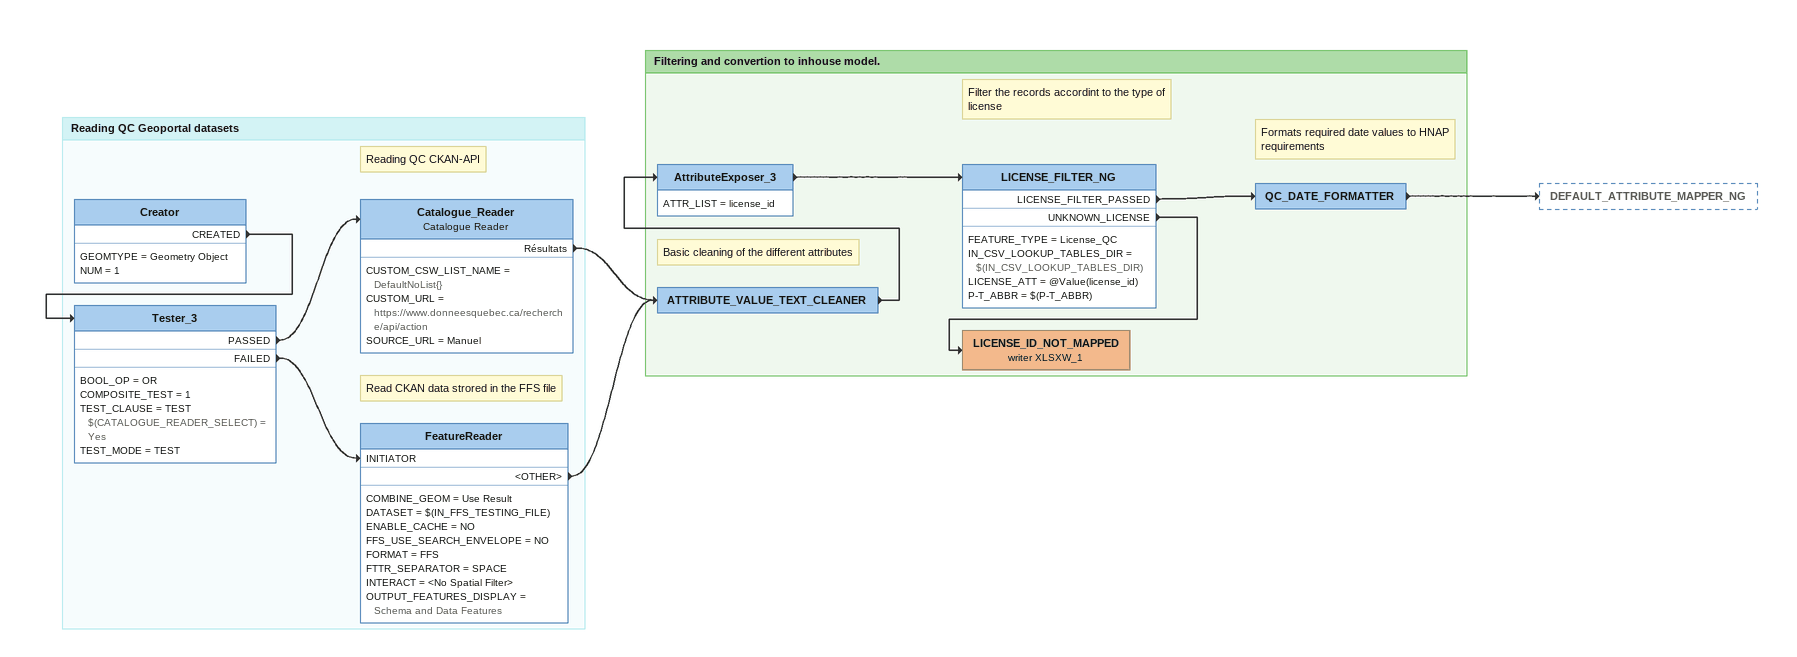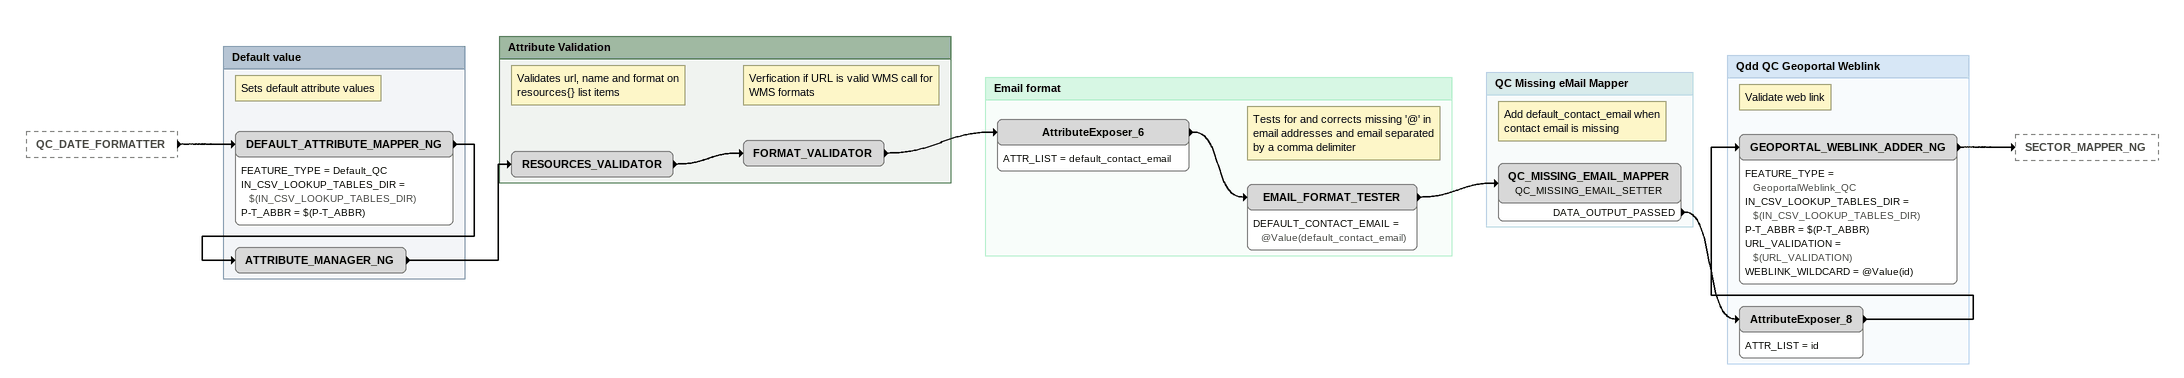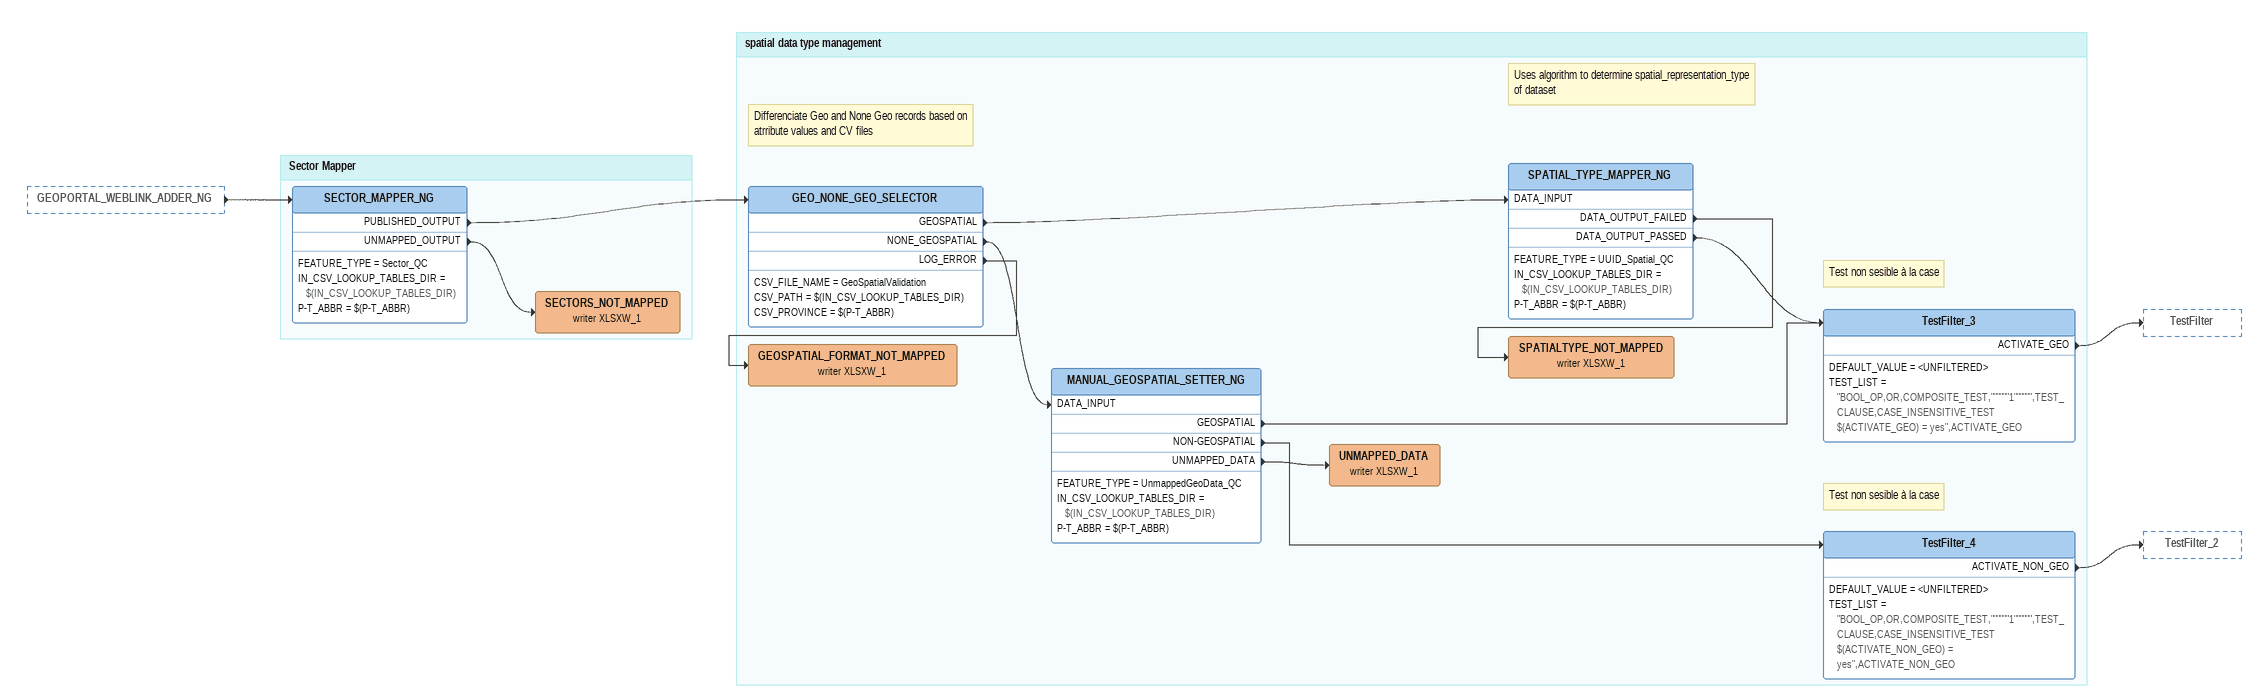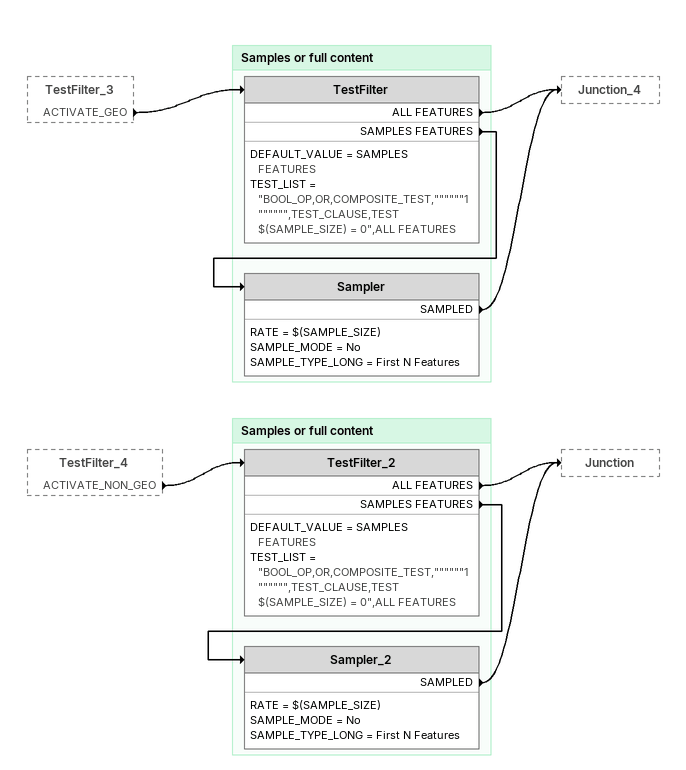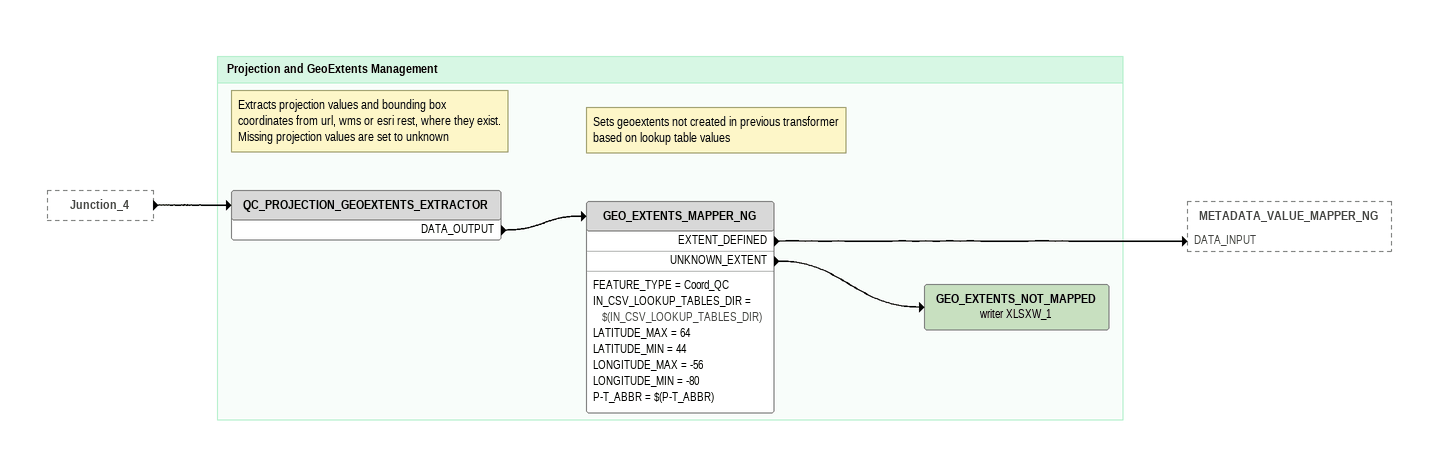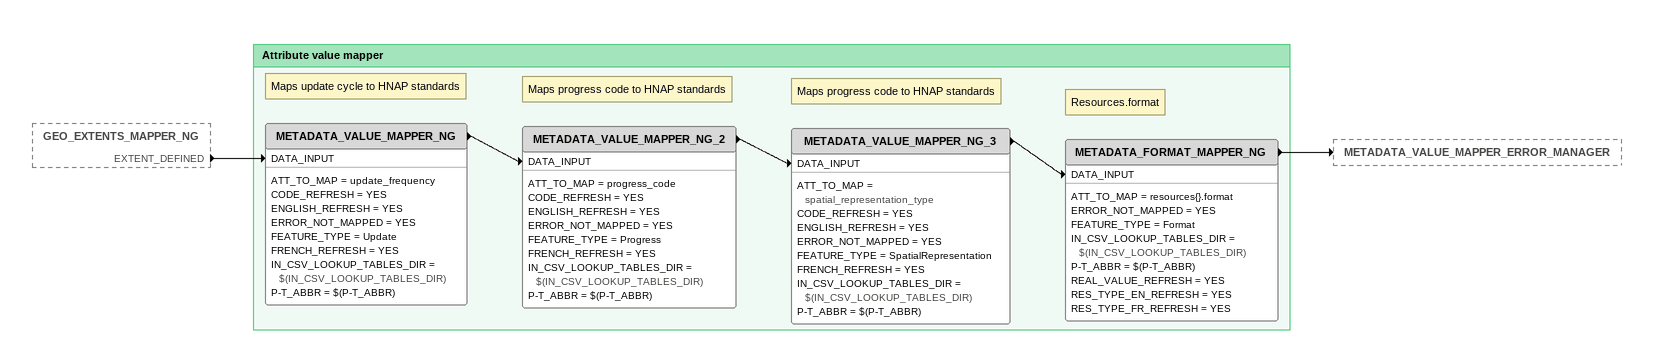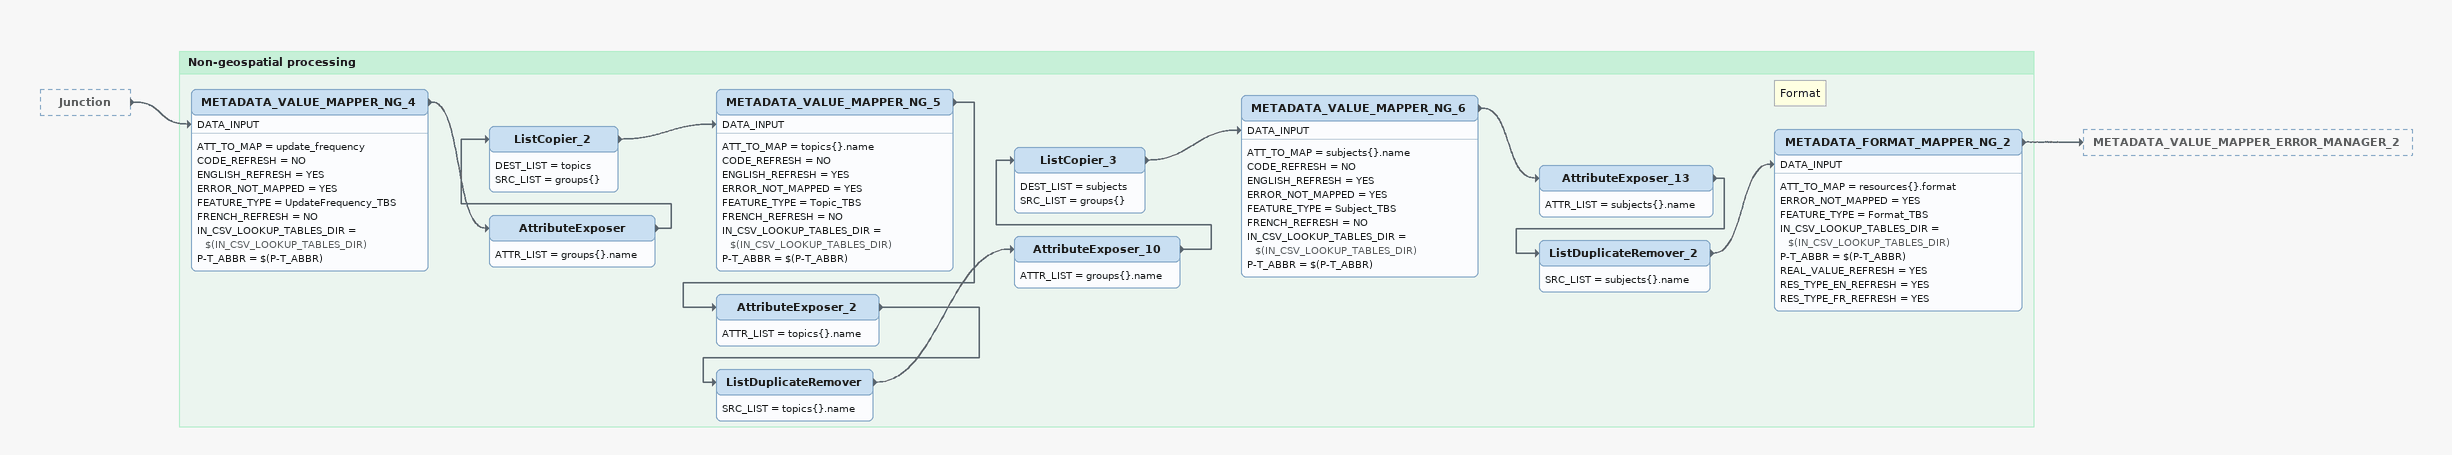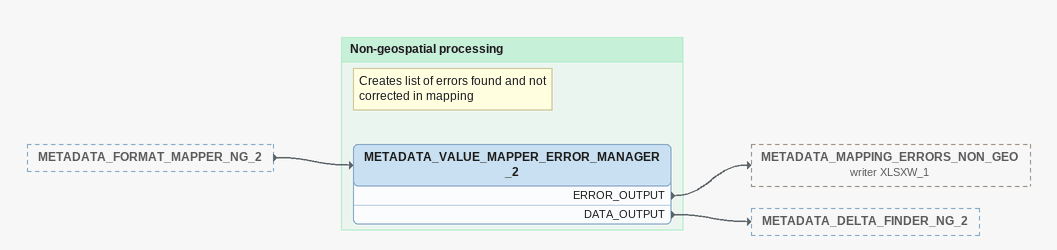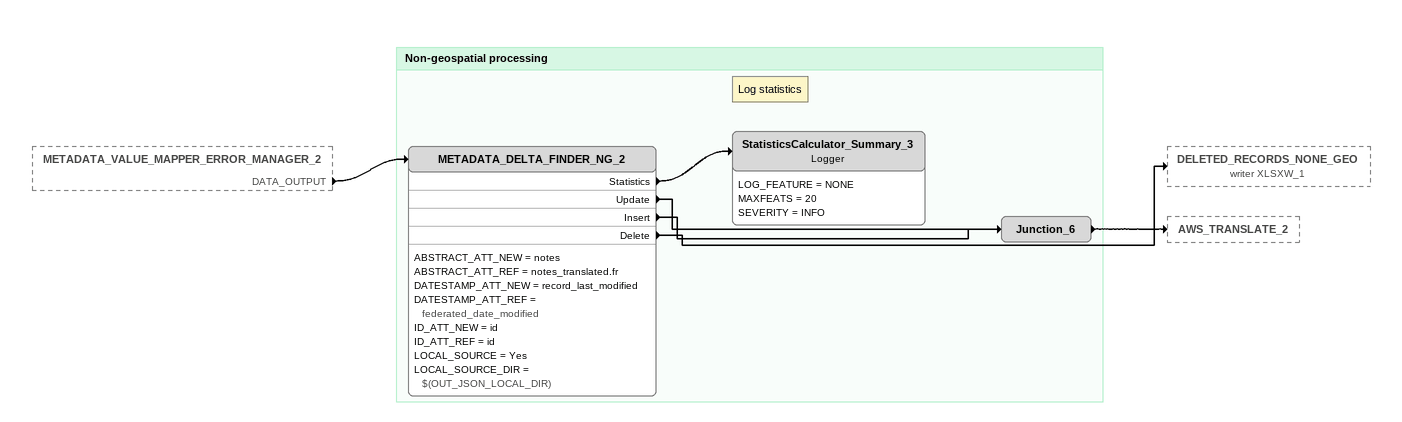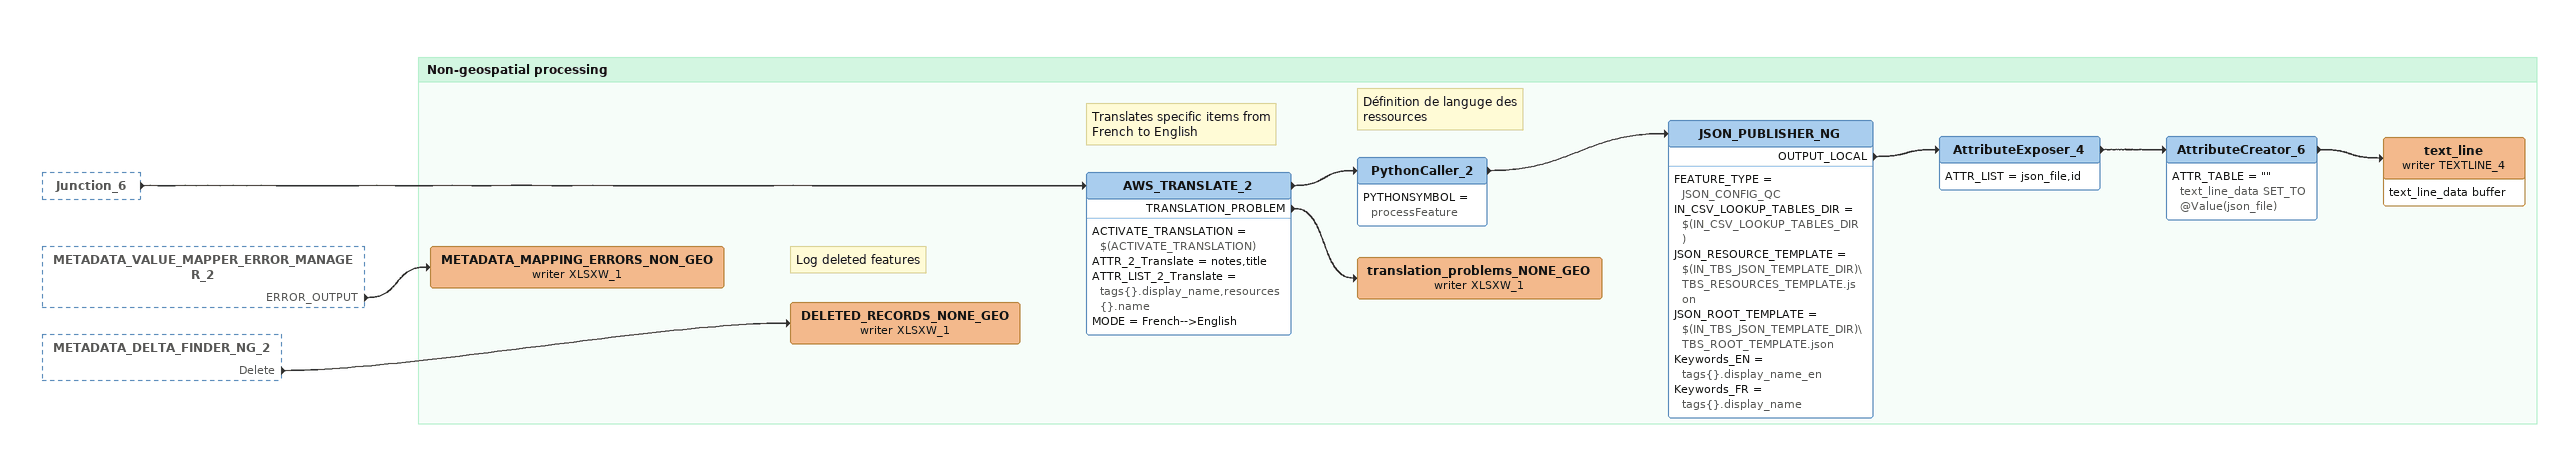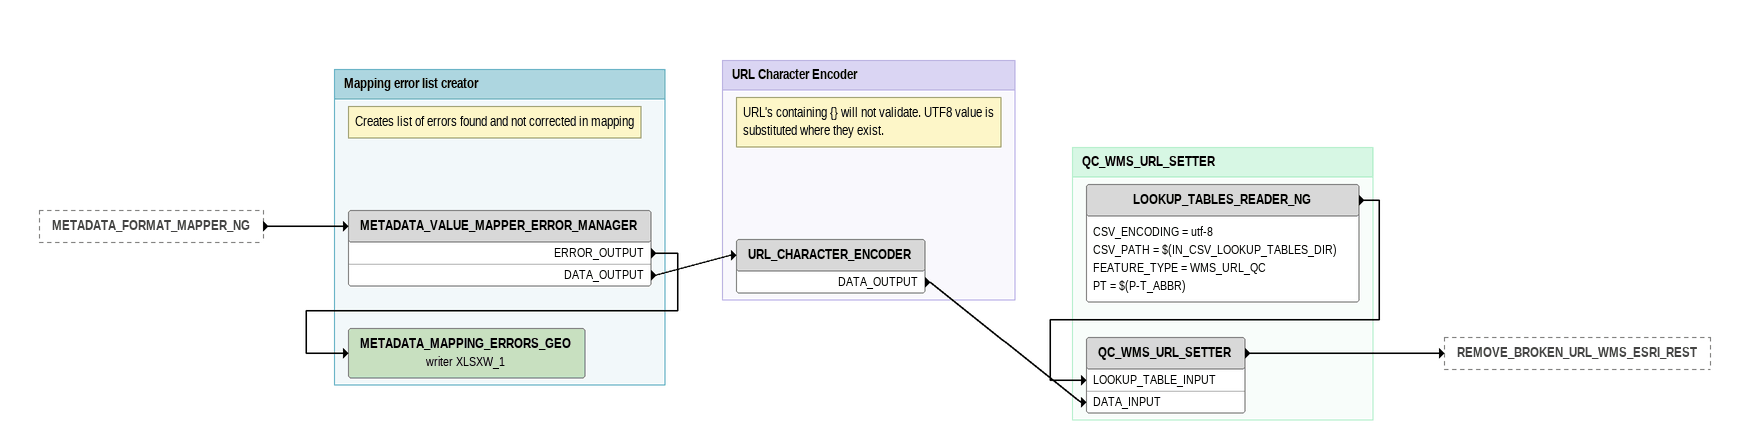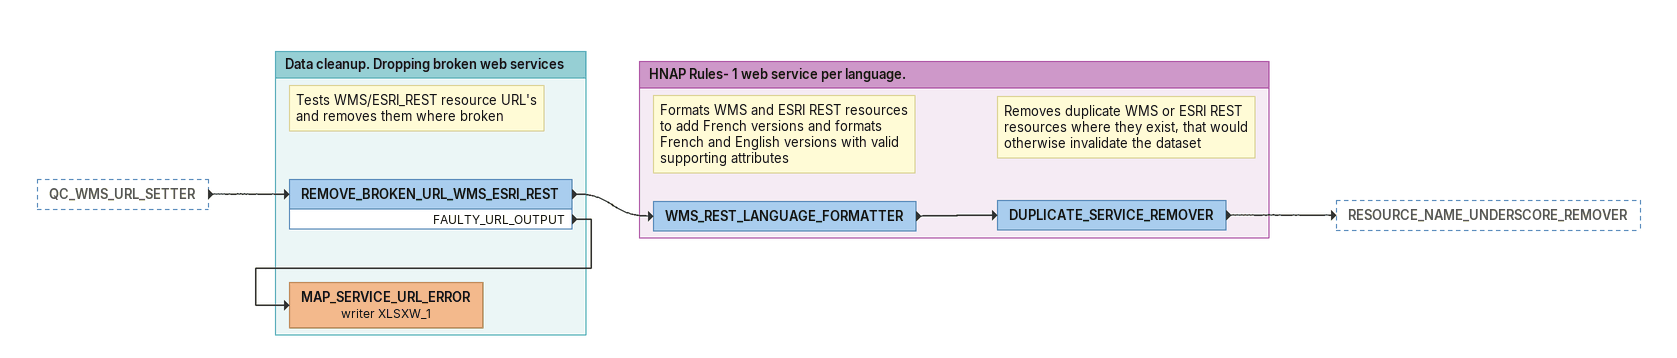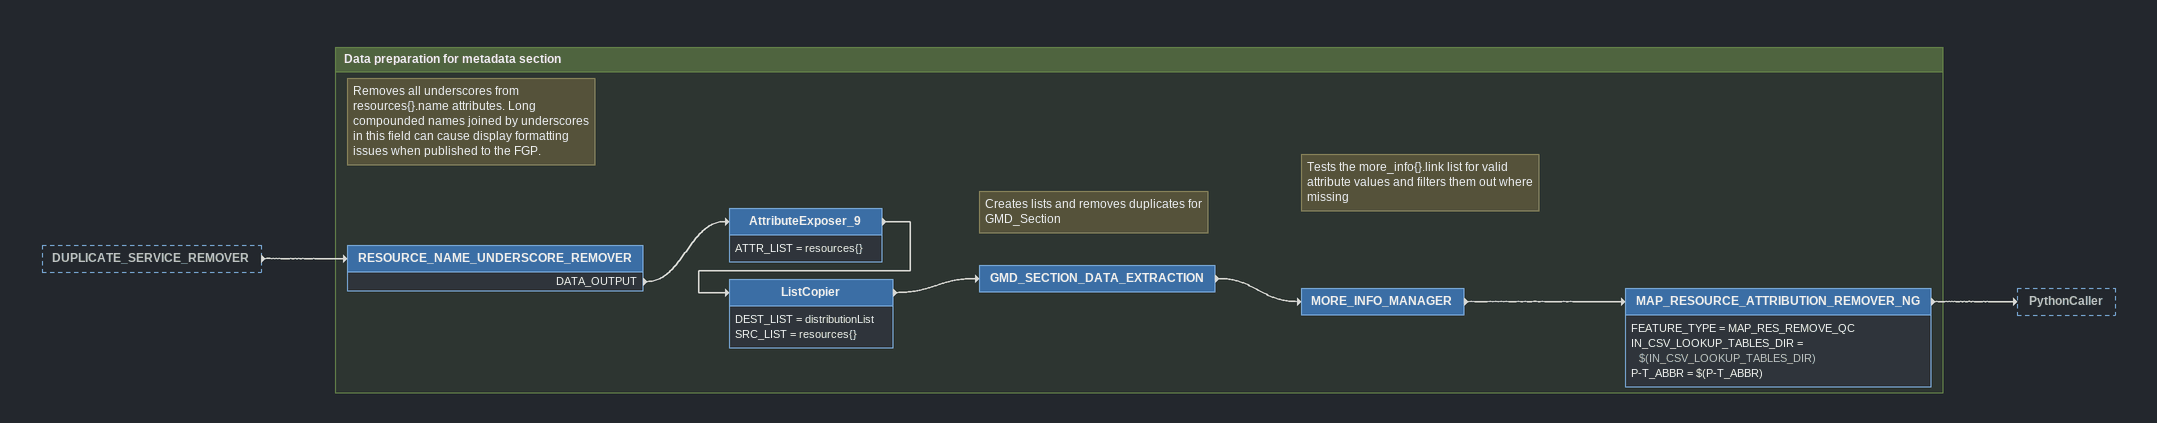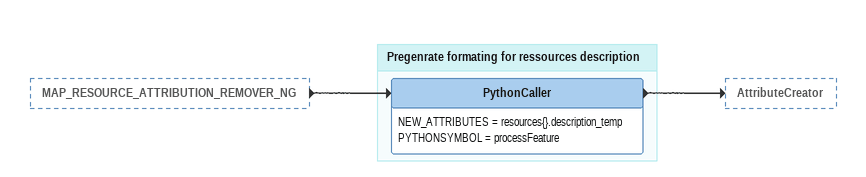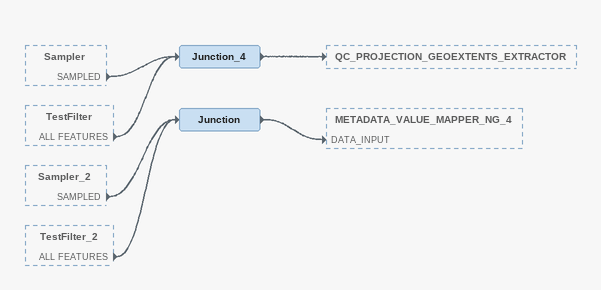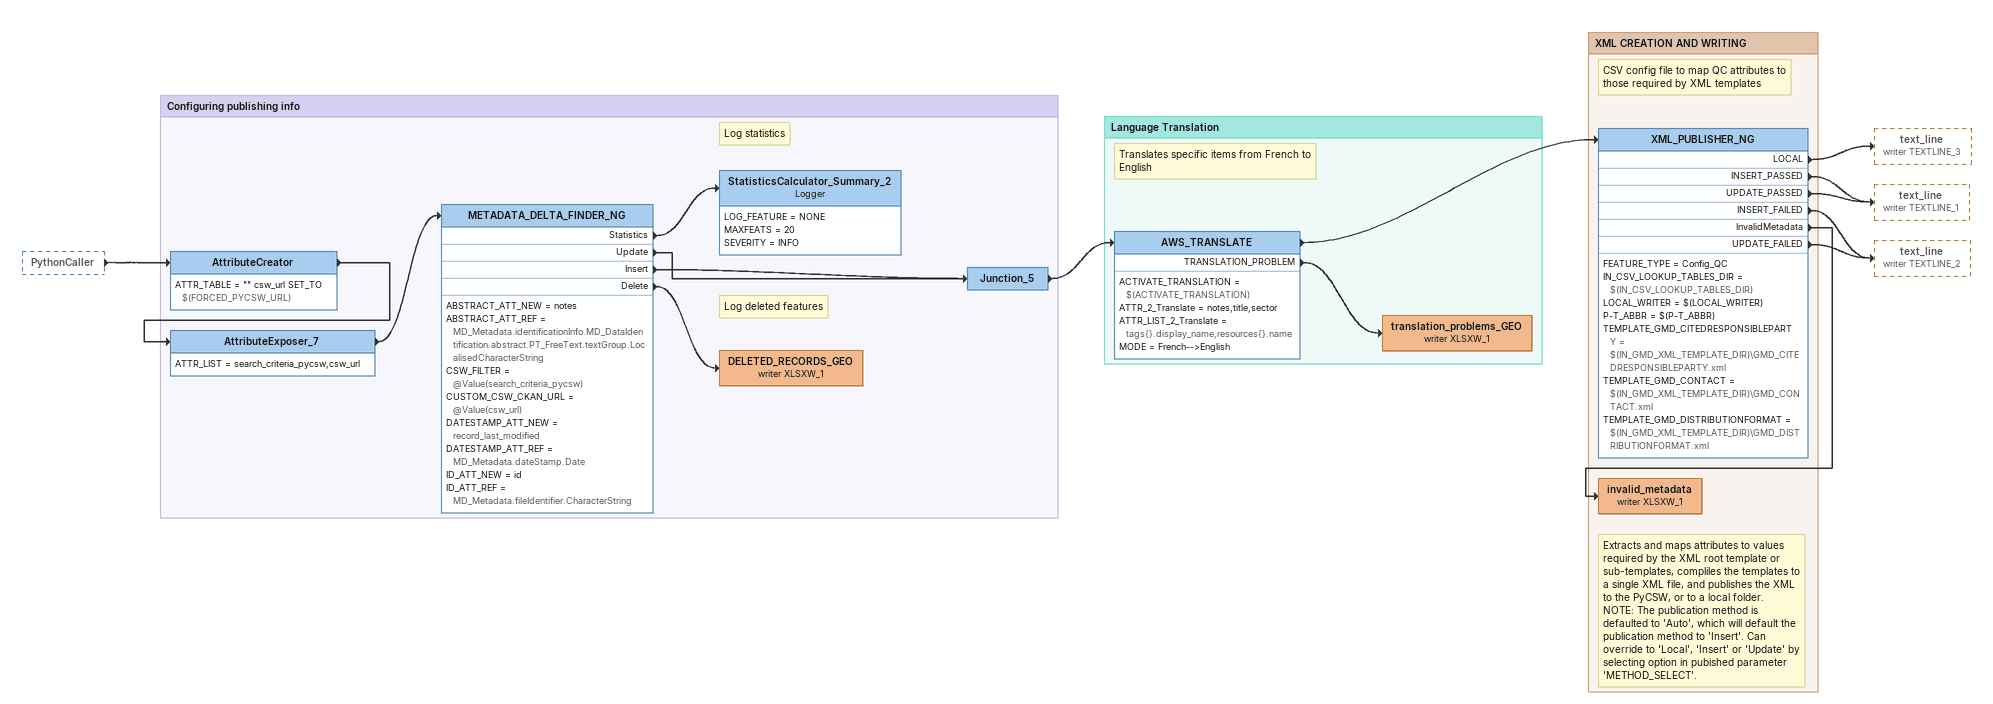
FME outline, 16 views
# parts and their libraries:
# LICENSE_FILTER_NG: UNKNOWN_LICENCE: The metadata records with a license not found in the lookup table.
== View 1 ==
Bookmark: Reading QC Geoportal datasets
Creator
    GEOMTYPE = Geometry Object
    NUM = 1
    CREATED -> Tester_3
Tester_3
    BOOL_OP = OR
    COMPOSITE_TEST = 1
    TEST_CLAUSE = TEST $(CATALOGUE_READER_SELECT) = Yes
    TEST_MODE = TEST
    PASSED -> Catalogue_Reader
    FAILED -> FeatureReader [INITIATOR]
Note: Reading QC CKAN-API
Catalogue_Reader: Catalogue Reader
    CUSTOM_CSW_LIST_NAME = DefaultNoList{}
    CUSTOM_URL = https://www.donneesquebec.ca/recherche/api/action
    SOURCE_URL = Manuel
    Résultats -> ATTRIBUTE_VALUE_TEXT_CLEANER
Note: Read CKAN data strored in the FFS file
FeatureReader
    COMBINE_GEOM = Use Result
    DATASET = $(IN_FFS_TESTING_FILE)
    ENABLE_CACHE = NO
    FFS_USE_SEARCH_ENVELOPE = NO
    FORMAT = FFS
    FTTR_SEPARATOR = SPACE
    INTERACT = <No Spatial Filter>
    OUTPUT_FEATURES_DISPLAY = Schema and Data Features
    <OTHER> -> ATTRIBUTE_VALUE_TEXT_CLEANER

Bookmark: Filtering and convertion to inhouse model.
Note: Basic cleaning of the different attributes
ATTRIBUTE_VALUE_TEXT_CLEANER
    -> AttributeExposer_3
AttributeExposer_3
    ATTR_LIST = license_id
    -> LICENSE_FILTER_NG
Note: Filter the records accordint to the type of license
LICENSE_FILTER_NG
    FEATURE_TYPE = License_QC
    IN_CSV_LOOKUP_TABLES_DIR = $(IN_CSV_LOOKUP_TABLES_DIR)
    LICENSE_ATT = @Value(license_id)
    P-T_ABBR = $(P-T_ABBR)
    LICENSE_FILTER_PASSED -> QC_DATE_FORMATTER
    UNKNOWN_LICENSE -> LICENSE_ID_NOT_MAPPED (writer XLSXW_1)
Note: Formats required date values to HNAP requirements
QC_DATE_FORMATTER
    -> DEFAULT_ATTRIBUTE_MAPPER_NG
LICENSE_ID_NOT_MAPPED (writer XLSXW_1)

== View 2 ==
QC_DATE_FORMATTER [outside]
    -> DEFAULT_ATTRIBUTE_MAPPER_NG

Bookmark: Default value
Note: Sets default attribute values
DEFAULT_ATTRIBUTE_MAPPER_NG
    FEATURE_TYPE = Default_QC
    IN_CSV_LOOKUP_TABLES_DIR = $(IN_CSV_LOOKUP_TABLES_DIR)
    P-T_ABBR = $(P-T_ABBR)
    -> ATTRIBUTE_MANAGER_NG
ATTRIBUTE_MANAGER_NG
    -> RESOURCES_VALIDATOR

Bookmark: Attribute Validation
Note: Validates url, name and format on resources{} list items
RESOURCES_VALIDATOR
    -> FORMAT_VALIDATOR
Note: Verfication if URL is valid WMS call for WMS formats
FORMAT_VALIDATOR
    -> AttributeExposer_6

Bookmark: Email format
AttributeExposer_6
    ATTR_LIST = default_contact_email
    -> EMAIL_FORMAT_TESTER
Note: Tests for and corrects missing '@' in email addresses and email separated by a comma delimiter
EMAIL_FORMAT_TESTER
    DEFAULT_CONTACT_EMAIL = @Value(default_contact_email)
    -> QC_MISSING_EMAIL_MAPPER

Bookmark: QC Missing eMail Mapper
Note: Add default_contact_email when contact email is missing
QC_MISSING_EMAIL_MAPPER: QC_MISSING_EMAIL_SETTER
    DATA_OUTPUT_PASSED -> AttributeExposer_8

Bookmark: Qdd QC Geoportal Weblink
AttributeExposer_8
    ATTR_LIST = id
    -> GEOPORTAL_WEBLINK_ADDER_NG
Note: Validate web link
GEOPORTAL_WEBLINK_ADDER_NG
    FEATURE_TYPE = GeoportalWeblink_QC
    IN_CSV_LOOKUP_TABLES_DIR = $(IN_CSV_LOOKUP_TABLES_DIR)
    P-T_ABBR = $(P-T_ABBR)
    URL_VALIDATION = $(URL_VALIDATION)
    WEBLINK_WILDCARD = @Value(id)
    -> SECTOR_MAPPER_NG

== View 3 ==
GEOPORTAL_WEBLINK_ADDER_NG [outside]
    -> SECTOR_MAPPER_NG

Bookmark: Sector Mapper
SECTOR_MAPPER_NG
    FEATURE_TYPE = Sector_QC
    IN_CSV_LOOKUP_TABLES_DIR = $(IN_CSV_LOOKUP_TABLES_DIR)
    P-T_ABBR = $(P-T_ABBR)
    PUBLISHED_OUTPUT -> GEO_NONE_GEO_SELECTOR
    UNMAPPED_OUTPUT -> SECTORS_NOT_MAPPED (writer XLSXW_1)
SECTORS_NOT_MAPPED (writer XLSXW_1)

Bookmark: spatial data type management
Note: Differenciate Geo and None Geo records based on atrribute values and CV files
GEO_NONE_GEO_SELECTOR
    CSV_FILE_NAME = GeoSpatialValidation
    CSV_PATH = $(IN_CSV_LOOKUP_TABLES_DIR)
    CSV_PROVINCE = $(P-T_ABBR)
    GEOSPATIAL -> SPATIAL_TYPE_MAPPER_NG [DATA_INPUT]
    NONE_GEOSPATIAL -> MANUAL_GEOSPATIAL_SETTER_NG [DATA_INPUT]
    LOG_ERROR -> GEOSPATIAL_FORMAT_NOT_MAPPED (writer XLSXW_1)
Note: Uses algorithm to determine spatial_representation_type of dataset
SPATIAL_TYPE_MAPPER_NG
    FEATURE_TYPE = UUID_Spatial_QC
    IN_CSV_LOOKUP_TABLES_DIR = $(IN_CSV_LOOKUP_TABLES_DIR)
    P-T_ABBR = $(P-T_ABBR)
    DATA_OUTPUT_FAILED -> SPATIALTYPE_NOT_MAPPED (writer XLSXW_1)
    DATA_OUTPUT_PASSED -> TestFilter_3
SPATIALTYPE_NOT_MAPPED (writer XLSXW_1)
GEOSPATIAL_FORMAT_NOT_MAPPED (writer XLSXW_1)
MANUAL_GEOSPATIAL_SETTER_NG
    FEATURE_TYPE = UnmappedGeoData_QC
    IN_CSV_LOOKUP_TABLES_DIR = $(IN_CSV_LOOKUP_TABLES_DIR)
    P-T_ABBR = $(P-T_ABBR)
    GEOSPATIAL -> TestFilter_3
    NON-GEOSPATIAL -> TestFilter_4
    UNMAPPED_DATA -> UNMAPPED_DATA (writer XLSXW_1)
Note: Test non sesible à la case
TestFilter_3
    DEFAULT_VALUE = <UNFILTERED>
    TEST_LIST = "BOOL_OP,OR,COMPOSITE_TEST,""""""1"""""",TEST_CLAUSE,CASE_INSENSITIVE_TEST $(ACTIVATE_GEO) = yes",ACTIVATE_GEO
    ACTIVATE_GEO -> TestFilter
UNMAPPED_DATA (writer XLSXW_1)
Note: Test non sesible à la case
TestFilter_4
    DEFAULT_VALUE = <UNFILTERED>
    TEST_LIST = "BOOL_OP,OR,COMPOSITE_TEST,""""""1"""""",TEST_CLAUSE,CASE_INSENSITIVE_TEST $(ACTIVATE_NON_GEO) = yes",ACTIVATE_NON_GEO
    ACTIVATE_NON_GEO -> TestFilter_2

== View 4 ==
TestFilter_3 [outside]
    ACTIVATE_GEO -> TestFilter
TestFilter_4 [outside]
    ACTIVATE_NON_GEO -> TestFilter_2

Bookmark: Samples or full content
TestFilter
    DEFAULT_VALUE = SAMPLES FEATURES
    TEST_LIST = "BOOL_OP,OR,COMPOSITE_TEST,""""""1"""""",TEST_CLAUSE,TEST $(SAMPLE_SIZE) = 0",ALL FEATURES
    ALL FEATURES -> Junction_4
    SAMPLES FEATURES -> Sampler
Sampler
    RATE = $(SAMPLE_SIZE)
    SAMPLE_MODE = No
    SAMPLE_TYPE_LONG = First N Features
    SAMPLED -> Junction_4

Bookmark: Samples or full content
TestFilter_2
    DEFAULT_VALUE = SAMPLES FEATURES
    TEST_LIST = "BOOL_OP,OR,COMPOSITE_TEST,""""""1"""""",TEST_CLAUSE,TEST $(SAMPLE_SIZE) = 0",ALL FEATURES
    ALL FEATURES -> Junction
    SAMPLES FEATURES -> Sampler_2
Sampler_2
    RATE = $(SAMPLE_SIZE)
    SAMPLE_MODE = No
    SAMPLE_TYPE_LONG = First N Features
    SAMPLED -> Junction

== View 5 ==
Junction_4 [outside]
    -> QC_PROJECTION_GEOEXTENTS_EXTRACTOR

Bookmark: Projection and GeoExtents Management
Note: Extracts projection values and bounding box coordinates from url, wms or esri rest, where they exist. Missing projection values are set to unknown
QC_PROJECTION_GEOEXTENTS_EXTRACTOR
    DATA_OUTPUT -> GEO_EXTENTS_MAPPER_NG
Note: Sets geoextents not created in previous transformer based on lookup table values
GEO_EXTENTS_MAPPER_NG
    FEATURE_TYPE = Coord_QC
    IN_CSV_LOOKUP_TABLES_DIR = $(IN_CSV_LOOKUP_TABLES_DIR)
    LATITUDE_MAX = 64
    LATITUDE_MIN = 44
    LONGITUDE_MAX = -56
    LONGITUDE_MIN = -80
    P-T_ABBR = $(P-T_ABBR)
    EXTENT_DEFINED -> METADATA_VALUE_MAPPER_NG [DATA_INPUT]
    UNKNOWN_EXTENT -> GEO_EXTENTS_NOT_MAPPED (writer XLSXW_1)
GEO_EXTENTS_NOT_MAPPED (writer XLSXW_1)

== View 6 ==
GEO_EXTENTS_MAPPER_NG [outside]
    EXTENT_DEFINED -> METADATA_VALUE_MAPPER_NG [DATA_INPUT]

Bookmark: Attribute value mapper
Note: Maps update cycle to HNAP standards
METADATA_VALUE_MAPPER_NG
    ATT_TO_MAP = update_frequency
    CODE_REFRESH = YES
    ENGLISH_REFRESH = YES
    ERROR_NOT_MAPPED = YES
    FEATURE_TYPE = Update
    FRENCH_REFRESH = YES
    IN_CSV_LOOKUP_TABLES_DIR = $(IN_CSV_LOOKUP_TABLES_DIR)
    P-T_ABBR = $(P-T_ABBR)
    -> METADATA_VALUE_MAPPER_NG_2 [DATA_INPUT]
Note: Maps progress code to HNAP standards
METADATA_VALUE_MAPPER_NG_2
    ATT_TO_MAP = progress_code
    CODE_REFRESH = YES
    ENGLISH_REFRESH = YES
    ERROR_NOT_MAPPED = YES
    FEATURE_TYPE = Progress
    FRENCH_REFRESH = YES
    IN_CSV_LOOKUP_TABLES_DIR = $(IN_CSV_LOOKUP_TABLES_DIR)
    P-T_ABBR = $(P-T_ABBR)
    -> METADATA_VALUE_MAPPER_NG_3 [DATA_INPUT]
Note: Maps progress code to HNAP standards
METADATA_VALUE_MAPPER_NG_3
    ATT_TO_MAP = spatial_representation_type
    CODE_REFRESH = YES
    ENGLISH_REFRESH = YES
    ERROR_NOT_MAPPED = YES
    FEATURE_TYPE = SpatialRepresentation
    FRENCH_REFRESH = YES
    IN_CSV_LOOKUP_TABLES_DIR = $(IN_CSV_LOOKUP_TABLES_DIR)
    P-T_ABBR = $(P-T_ABBR)
    -> METADATA_FORMAT_MAPPER_NG [DATA_INPUT]
Note: Resources.format
METADATA_FORMAT_MAPPER_NG
    ATT_TO_MAP = resources{}.format
    ERROR_NOT_MAPPED = YES
    FEATURE_TYPE = Format
    IN_CSV_LOOKUP_TABLES_DIR = $(IN_CSV_LOOKUP_TABLES_DIR)
    P-T_ABBR = $(P-T_ABBR)
    REAL_VALUE_REFRESH = YES
    RES_TYPE_EN_REFRESH = YES
    RES_TYPE_FR_REFRESH = YES
    -> METADATA_VALUE_MAPPER_ERROR_MANAGER

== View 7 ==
Junction [outside]
    -> METADATA_VALUE_MAPPER_NG_4 [DATA_INPUT]

Bookmark: Non-geospatial processing
METADATA_VALUE_MAPPER_NG_4
    ATT_TO_MAP = update_frequency
    CODE_REFRESH = NO
    ENGLISH_REFRESH = YES
    ERROR_NOT_MAPPED = YES
    FEATURE_TYPE = UpdateFrequency_TBS
    FRENCH_REFRESH = NO
    IN_CSV_LOOKUP_TABLES_DIR = $(IN_CSV_LOOKUP_TABLES_DIR)
    P-T_ABBR = $(P-T_ABBR)
    -> AttributeExposer
AttributeExposer
    ATTR_LIST = groups{}.name
    -> ListCopier_2
ListCopier_2
    DEST_LIST = topics
    SRC_LIST = groups{}
    -> METADATA_VALUE_MAPPER_NG_5 [DATA_INPUT]
METADATA_VALUE_MAPPER_NG_5
    ATT_TO_MAP = topics{}.name
    CODE_REFRESH = NO
    ENGLISH_REFRESH = YES
    ERROR_NOT_MAPPED = YES
    FEATURE_TYPE = Topic_TBS
    FRENCH_REFRESH = NO
    IN_CSV_LOOKUP_TABLES_DIR = $(IN_CSV_LOOKUP_TABLES_DIR)
    P-T_ABBR = $(P-T_ABBR)
    -> AttributeExposer_2
AttributeExposer_2
    ATTR_LIST = topics{}.name
    -> ListDuplicateRemover
ListDuplicateRemover
    SRC_LIST = topics{}.name
    -> AttributeExposer_10
AttributeExposer_10
    ATTR_LIST = groups{}.name
    -> ListCopier_3
ListCopier_3
    DEST_LIST = subjects
    SRC_LIST = groups{}
    -> METADATA_VALUE_MAPPER_NG_6 [DATA_INPUT]
METADATA_VALUE_MAPPER_NG_6
    ATT_TO_MAP = subjects{}.name
    CODE_REFRESH = NO
    ENGLISH_REFRESH = YES
    ERROR_NOT_MAPPED = YES
    FEATURE_TYPE = Subject_TBS
    FRENCH_REFRESH = NO
    IN_CSV_LOOKUP_TABLES_DIR = $(IN_CSV_LOOKUP_TABLES_DIR)
    P-T_ABBR = $(P-T_ABBR)
    -> AttributeExposer_13
AttributeExposer_13
    ATTR_LIST = subjects{}.name
    -> ListDuplicateRemover_2
ListDuplicateRemover_2
    SRC_LIST = subjects{}.name
    -> METADATA_FORMAT_MAPPER_NG_2 [DATA_INPUT]
Note: Format
METADATA_FORMAT_MAPPER_NG_2
    ATT_TO_MAP = resources{}.format
    ERROR_NOT_MAPPED = YES
    FEATURE_TYPE = Format_TBS
    IN_CSV_LOOKUP_TABLES_DIR = $(IN_CSV_LOOKUP_TABLES_DIR)
    P-T_ABBR = $(P-T_ABBR)
    REAL_VALUE_REFRESH = YES
    RES_TYPE_EN_REFRESH = YES
    RES_TYPE_FR_REFRESH = YES
    -> METADATA_VALUE_MAPPER_ERROR_MANAGER_2

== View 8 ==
METADATA_FORMAT_MAPPER_NG_2 [outside]
    -> METADATA_VALUE_MAPPER_ERROR_MANAGER_2

Bookmark: Non-geospatial processing
Note: Creates list of errors found and not corrected in mapping
METADATA_VALUE_MAPPER_ERROR_MANAGER_2
    ERROR_OUTPUT -> METADATA_MAPPING_ERRORS_NON_GEO (writer XLSXW_1)
    DATA_OUTPUT -> METADATA_DELTA_FINDER_NG_2

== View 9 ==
METADATA_VALUE_MAPPER_ERROR_MANAGER_2 [outside]
    DATA_OUTPUT -> METADATA_DELTA_FINDER_NG_2

Bookmark: Non-geospatial processing
METADATA_DELTA_FINDER_NG_2
    ABSTRACT_ATT_NEW = notes
    ABSTRACT_ATT_REF = notes_translated.fr
    DATESTAMP_ATT_NEW = record_last_modified
    DATESTAMP_ATT_REF = federated_date_modified
    ID_ATT_NEW = id
    ID_ATT_REF = id
    LOCAL_SOURCE = Yes
    LOCAL_SOURCE_DIR = $(OUT_JSON_LOCAL_DIR)
    Statistics -> StatisticsCalculator_Summary_3
    Update -> Junction_6
    Insert -> Junction_6
    Delete -> DELETED_RECORDS_NONE_GEO (writer XLSXW_1)
Note: Log statistics
StatisticsCalculator_Summary_3: Logger
    LOG_FEATURE = NONE
    MAXFEATS = 20
    SEVERITY = INFO
Junction_6
    -> AWS_TRANSLATE_2

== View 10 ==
Junction_6 [outside]
    -> AWS_TRANSLATE_2
METADATA_VALUE_MAPPER_ERROR_MANAGER_2 [outside]
    ERROR_OUTPUT -> METADATA_MAPPING_ERRORS_NON_GEO (writer XLSXW_1)
METADATA_DELTA_FINDER_NG_2 [outside]
    Delete -> DELETED_RECORDS_NONE_GEO (writer XLSXW_1)

Bookmark: Non-geospatial processing
Note: Translates specific items from French to English
AWS_TRANSLATE_2
    ACTIVATE_TRANSLATION = $(ACTIVATE_TRANSLATION)
    ATTR_2_Translate = notes,title
    ATTR_LIST_2_Translate = tags{}.display_name,resources{}.name
    MODE = French-->English
    -> PythonCaller_2
    TRANSLATION_PROBLEM -> translation_problems_NONE_GEO (writer XLSXW_1)
Note: Définition de languge des ressources
PythonCaller_2
    PYTHONSYMBOL = processFeature
    -> JSON_PUBLISHER_NG
JSON_PUBLISHER_NG
    FEATURE_TYPE = JSON_CONFIG_QC
    IN_CSV_LOOKUP_TABLES_DIR = $(IN_CSV_LOOKUP_TABLES_DIR)
    JSON_RESOURCE_TEMPLATE = $(IN_TBS_JSON_TEMPLATE_DIR)\TBS_RESOURCES_TEMPLATE.json
    JSON_ROOT_TEMPLATE = $(IN_TBS_JSON_TEMPLATE_DIR)\TBS_ROOT_TEMPLATE.json
    Keywords_EN = tags{}.display_name_en
    Keywords_FR = tags{}.display_name
    OUTPUT_LOCAL -> AttributeExposer_4
AttributeExposer_4
    ATTR_LIST = json_file,id
    -> AttributeCreator_6
AttributeCreator_6
    ATTR_TABLE = "" text_line_data SET_TO @Value(json_file)
    -> text_line (writer TEXTLINE_4)
text_line (writer TEXTLINE_4)
    attributes: text_line_data buffer
translation_problems_NONE_GEO (writer XLSXW_1)
Note: Log deleted features
DELETED_RECORDS_NONE_GEO (writer XLSXW_1)
METADATA_MAPPING_ERRORS_NON_GEO (writer XLSXW_1)

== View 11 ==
METADATA_FORMAT_MAPPER_NG [outside]
    -> METADATA_VALUE_MAPPER_ERROR_MANAGER

Bookmark: Mapping error list creator
Note: Creates list of errors found and not corrected in mapping
METADATA_VALUE_MAPPER_ERROR_MANAGER
    ERROR_OUTPUT -> METADATA_MAPPING_ERRORS_GEO (writer XLSXW_1)
    DATA_OUTPUT -> URL_CHARACTER_ENCODER
METADATA_MAPPING_ERRORS_GEO (writer XLSXW_1)

Bookmark: URL Character Encoder
Note: URL's containing {} will not validate. UTF8 value is substituted where they exist.
URL_CHARACTER_ENCODER
    DATA_OUTPUT -> QC_WMS_URL_SETTER [DATA_INPUT]

Bookmark: QC_WMS_URL_SETTER
LOOKUP_TABLES_READER_NG
    CSV_ENCODING = utf-8
    CSV_PATH = $(IN_CSV_LOOKUP_TABLES_DIR)
    FEATURE_TYPE = WMS_URL_QC
    PT = $(P-T_ABBR)
    -> QC_WMS_URL_SETTER [LOOKUP_TABLE_INPUT]
QC_WMS_URL_SETTER
    -> REMOVE_BROKEN_URL_WMS_ESRI_REST

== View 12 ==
QC_WMS_URL_SETTER [outside]
    -> REMOVE_BROKEN_URL_WMS_ESRI_REST

Bookmark: Data cleanup. Dropping broken web services
Note: Tests WMS/ESRI_REST resource URL's and removes them where broken
REMOVE_BROKEN_URL_WMS_ESRI_REST
    -> WMS_REST_LANGUAGE_FORMATTER
    FAULTY_URL_OUTPUT -> MAP_SERVICE_URL_ERROR (writer XLSXW_1)
MAP_SERVICE_URL_ERROR (writer XLSXW_1)

Bookmark: HNAP Rules- 1 web service per language.
Note: Formats WMS and ESRI REST resources to add French versions and formats French and English versions with valid supporting attributes
WMS_REST_LANGUAGE_FORMATTER
    -> DUPLICATE_SERVICE_REMOVER
Note: Removes duplicate WMS or ESRI REST resources where they exist, that would otherwise invalidate the dataset
DUPLICATE_SERVICE_REMOVER
    -> RESOURCE_NAME_UNDERSCORE_REMOVER

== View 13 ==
DUPLICATE_SERVICE_REMOVER [outside]
    -> RESOURCE_NAME_UNDERSCORE_REMOVER

Bookmark: Data preparation for metadata section
Note: Removes all underscores from resources{}.name attributes. Long compounded names joined by underscores in this field can cause display formatting issues when published to the FGP.
RESOURCE_NAME_UNDERSCORE_REMOVER
    DATA_OUTPUT -> AttributeExposer_9
AttributeExposer_9
    ATTR_LIST = resources{}
    -> ListCopier
ListCopier
    DEST_LIST = distributionList
    SRC_LIST = resources{}
    -> GMD_SECTION_DATA_EXTRACTION
Note: Creates lists and removes duplicates for GMD_Section
GMD_SECTION_DATA_EXTRACTION
    -> MORE_INFO_MANAGER
Note: Tests the more_info{}.link list for valid attribute values and filters them out where missing
MORE_INFO_MANAGER
    -> MAP_RESOURCE_ATTRIBUTION_REMOVER_NG
MAP_RESOURCE_ATTRIBUTION_REMOVER_NG
    FEATURE_TYPE = MAP_RES_REMOVE_QC
    IN_CSV_LOOKUP_TABLES_DIR = $(IN_CSV_LOOKUP_TABLES_DIR)
    P-T_ABBR = $(P-T_ABBR)
    -> PythonCaller

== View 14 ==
MAP_RESOURCE_ATTRIBUTION_REMOVER_NG [outside]
    -> PythonCaller

Bookmark: Pregenrate formating for ressources description
PythonCaller
    NEW_ATTRIBUTES = resources{}.description_temp
    PYTHONSYMBOL = processFeature
    -> AttributeCreator

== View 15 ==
Sampler [outside]
    SAMPLED -> Junction_4
TestFilter [outside]
    ALL FEATURES -> Junction_4
Sampler_2 [outside]
    SAMPLED -> Junction
TestFilter_2 [outside]
    ALL FEATURES -> Junction
Junction_4
    -> QC_PROJECTION_GEOEXTENTS_EXTRACTOR
Junction
    -> METADATA_VALUE_MAPPER_NG_4 [DATA_INPUT]

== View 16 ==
PythonCaller [outside]
    -> AttributeCreator

Bookmark: Configuring publishing info
AttributeCreator
    ATTR_TABLE = "" csw_url SET_TO $(FORCED_PYCSW_URL)
    -> AttributeExposer_7
AttributeExposer_7
    ATTR_LIST = search_criteria_pycsw,csw_url
    -> METADATA_DELTA_FINDER_NG
METADATA_DELTA_FINDER_NG
    ABSTRACT_ATT_NEW = notes
    ABSTRACT_ATT_REF = MD_Metadata.identificationInfo.MD_DataIdentification.abstract.PT_FreeText.textGroup.LocalisedCharacterString
    CSW_FILTER = @Value(search_criteria_pycsw)
    CUSTOM_CSW_CKAN_URL = @Value(csw_url)
    DATESTAMP_ATT_NEW = record_last_modified
    DATESTAMP_ATT_REF = MD_Metadata.dateStamp.Date
    ID_ATT_NEW = id
    ID_ATT_REF = MD_Metadata.fileIdentifier.CharacterString
    Statistics -> StatisticsCalculator_Summary_2
    Update -> Junction_5
    Insert -> Junction_5
    Delete -> DELETED_RECORDS_GEO (writer XLSXW_1)
Note: Log statistics
StatisticsCalculator_Summary_2: Logger
    LOG_FEATURE = NONE
    MAXFEATS = 20
    SEVERITY = INFO
Junction_5
    -> AWS_TRANSLATE
Note: Log deleted features
DELETED_RECORDS_GEO (writer XLSXW_1)

Bookmark: Language Translation
Note: Translates specific items from French to English
AWS_TRANSLATE
    ACTIVATE_TRANSLATION = $(ACTIVATE_TRANSLATION)
    ATTR_2_Translate = notes,title,sector
    ATTR_LIST_2_Translate = tags{}.display_name,resources{}.name
    MODE = French-->English
    -> XML_PUBLISHER_NG
    TRANSLATION_PROBLEM -> translation_problems_GEO (writer XLSXW_1)
translation_problems_GEO (writer XLSXW_1)

Bookmark: XML CREATION AND WRITING
Note: CSV config file to map QC attributes to those required by XML templates
XML_PUBLISHER_NG
    FEATURE_TYPE = Config_QC
    IN_CSV_LOOKUP_TABLES_DIR = $(IN_CSV_LOOKUP_TABLES_DIR)
    LOCAL_WRITER = $(LOCAL_WRITER)
    P-T_ABBR = $(P-T_ABBR)
    TEMPLATE_GMD_CITEDRESPONSIBLEPARTY = $(IN_GMD_XML_TEMPLATE_DIR)\GMD_CITEDRESPONSIBLEPARTY.xml
    TEMPLATE_GMD_CONTACT = $(IN_GMD_XML_TEMPLATE_DIR)\GMD_CONTACT.xml
    TEMPLATE_GMD_DISTRIBUTIONFORMAT = $(IN_GMD_XML_TEMPLATE_DIR)\GMD_DISTRIBUTIONFORMAT.xml
    LOCAL -> text_line (writer TEXTLINE_3)
    INSERT_PASSED -> text_line (writer TEXTLINE_1)
    UPDATE_PASSED -> text_line (writer TEXTLINE_1)
    INSERT_FAILED -> text_line (writer TEXTLINE_2)
    InvalidMetadata -> invalid_metadata (writer XLSXW_1)
    UPDATE_FAILED -> text_line (writer TEXTLINE_2)
Note: Extracts and maps attributes to values required by the XML root template or sub-templates, compliles the templates to a single XML file, and publishes the XML to the PyCSW, or to a local folder. / NOTE: The publication method is defaulted to 'Auto', which will default the publication method to 'Insert'. Can override to 'Local', 'Insert' or 'Update' by selecting option in pubished parameter 'METHOD_SELECT'.
invalid_metadata (writer XLSXW_1)
